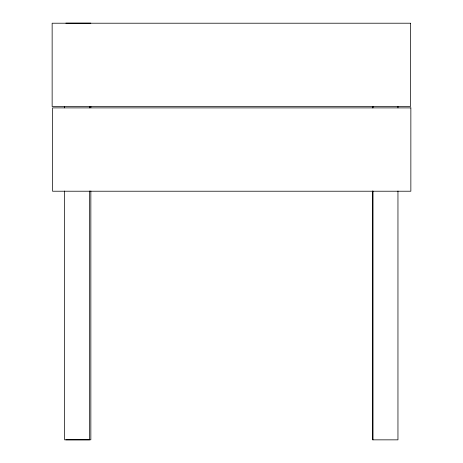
<?xml version="1.0" encoding="UTF-8"?>
<svg xmlns="http://www.w3.org/2000/svg" width="463" height="463" viewBox="0 0 463 463"><rect width="100%" height="100%" fill="white"/><g stroke="black" fill="none" stroke-linecap="round" stroke-linejoin="round"><path stroke-width="0.69" d="M65.85 23.15L90.846 23.15M65.85 439.786L90.846 439.786L90.846 190.959M397.954 106.397L397.954 107.844M397.954 191.028L397.954 439.85L372.715 439.85L372.715 191.028M372.958 106.397L372.958 107.844M372.958 191.028L372.958 439.85M372.715 106.397L372.715 107.844M90.846 106.334L90.846 107.781M89.643 106.397L89.643 107.844M89.643 191.028L89.643 439.85L64.646 439.85L64.646 191.028M64.646 106.397L64.646 107.844M410.455 23.214L52.145 23.214L52.145 106.542L410.455 106.542L410.455 23.214M410.855 107.891L52.545 107.891L52.545 191.219L410.855 191.219L410.855 107.891"/></g></svg>
